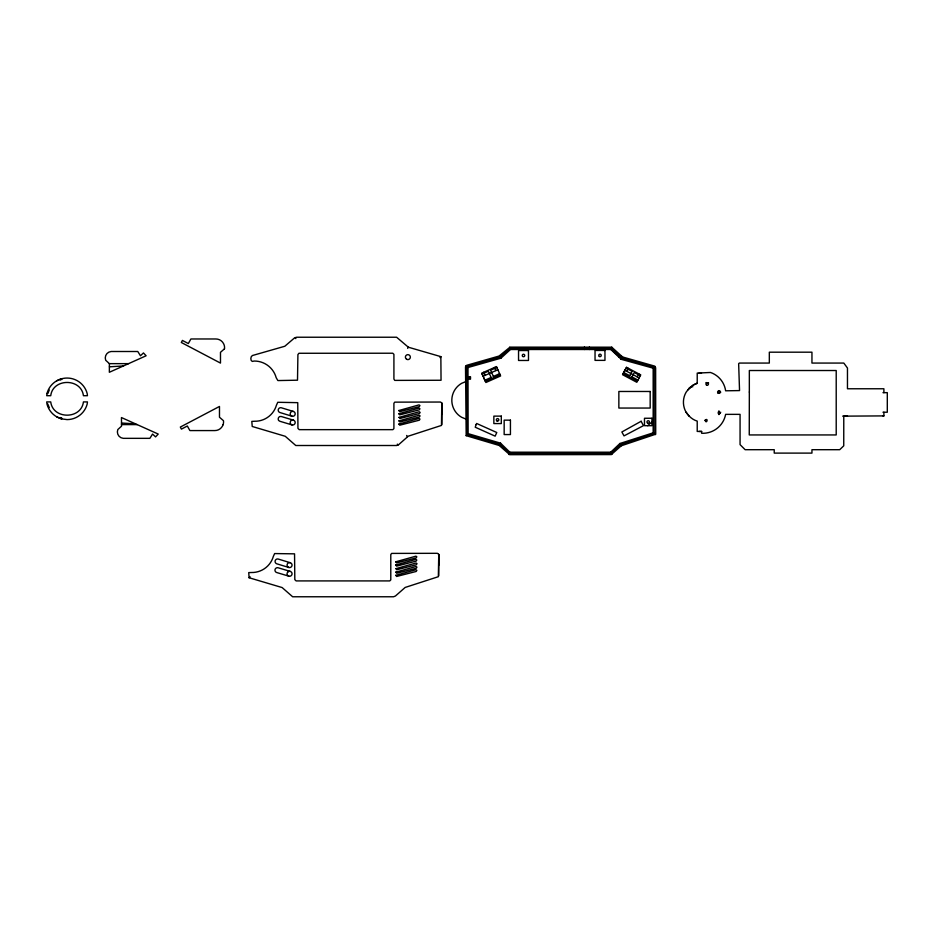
<?xml version="1.0" encoding="UTF-8"?>
<svg xmlns="http://www.w3.org/2000/svg" width="934" height="934" viewBox="0 0 934 934"><rect width="100%" height="100%" fill="white"/><g stroke="black" fill="none" stroke-linecap="round" stroke-linejoin="round"><path stroke-width="1.4" d="M438.747 556.769L438.63 554.177L437.334 553.313L391.591 553.407L390.786 554.621L390.786 579.897L389.758 580.913L296.113 580.913L294.817 579.629L294.549 553.839L274.643 553.57L273.347 556.419A22.276 22.276 0 0 1 251.48 572.519L248.736 572.589L249.109 577.749L282.126 587.556L292.646 596.768L393.541 596.768L395.444 596.009L405.158 587.451L438.338 576.698L438.747 554.714L438.747 565.257M441.864 405.496L441.759 402.904L440.463 402.04L394.708 402.145L393.903 403.348L393.903 428.624L392.875 429.652L299.23 429.652L297.946 428.356L297.748 402.659L277.772 402.297L276.464 405.146A22.276 22.276 0 0 1 254.608 421.246L251.806 421.397L252.227 426.476L285.244 436.283L295.774 445.506L396.67 445.506L398.573 444.747L408.275 436.178L441.467 425.425L441.817 403.441L441.864 413.984M109.406 363.641L109.348 372.281L146.124 355.772L143.462 352.947L140.462 355.772L137.777 351.499L111.146 351.499A6.445 6.445 0 0 0 105.705 360.267L109.406 363.641L128.6 363.641M465.821 365.883L467.992 367.517L500.893 358.201L510.466 349.503L610.836 349.503L611.758 347.191L622.581 356.986L654.769 366.14L655.645 367.798L655.715 434.205L621.297 445.775L611.315 454.589L509.719 454.683L499.2 445.471L466.183 435.664L465.506 366.817L466.638 365.322L499.06 356.052L510.034 347.133L611.758 347.191M508.913 454.519L509.847 452.196L610.731 452.196L619.931 443.487L653.17 432.839L655.411 434.614M47.774 393.634L49.269 390.015M719.916 413.26C718.374 407.866 716.635 417.346 720.733 412.233M626.819 371.347L628.419 368.335M629.177 376.822L632.096 371.347L626.072 368.136L623.153 373.623L637.397 381.189M631.372 377.99L634.291 372.514L640.315 375.713M637.233 376.881L638.833 373.869M620.841 358.936L622.137 356.671M407.668 348.37L408.333 347.203L396.611 337.232L296.685 337.232L294.21 338.19L284.812 346.257L252.402 355.527C249.857 356.695 250.347 363.244 254.211 361.038A22.649 22.649 0 0 1 276.195 377.71L277.865 380.57L297.502 380.196L297.911 354.593L298.927 353.274L392.77 353.227L393.914 354.36L393.914 379.017L394.72 380.395L441.046 380.255L440.86 356.636L408.333 347.203M610.836 349.503L621.25 359.333L622.581 356.986M499.2 445.471L500.542 443.16L509.847 452.196M621.028 357.348L621.705 356.344M719.717 413.517L718.935 414.579L718.935 410.867M883.891 392.654L883.891 388.766L847.465 388.766L847.465 368.019L843.811 363.069L811.95 363.069L811.95 352.188L769.324 352.188L769.324 363.069L739.308 363.069L738.654 363.735L739.541 390.587L725.636 390.797A22.825 22.825 0 0 0 712.584 373.296L710.459 372.479L697.219 373.098L697.219 383.36L693.425 384.925L689.28 388.1L686.093 392.245A19.988 19.988 0 0 0 686.105 412.233C688.755 416.295 692.491 419.716 697.219 421.117L697.219 431.438L701.632 431.438L701.644 433.271A23.222 23.222 0 0 0 725.636 414.357L740.067 414.357L740.067 444.619L745.134 449.698L774.228 449.698L774.228 453.107L811.95 453.107L811.95 449.698L839.713 449.698L843.741 445.833L843.776 416.144L883.891 415.899L883.891 412.233M719.916 392.735L718.841 393.354L718.935 390.587M687.903 389.91L693.425 384.925L697.219 383.103M619.254 357.442L620.935 355.62M249.109 577.749L250.078 576.745M466.183 435.664L468.132 433.645L467.992 367.517M647.659 425.694L651.932 421.97M689.292 388.124L691.078 386.734L692.818 386.734M439.961 357.582L441 356.8M653.17 432.839L653.17 368.171L655.248 366.583M496.841 367.447L490.607 370.226L493.888 377.593M483.111 376.274L497.845 369.712M491.109 377.464L484.898 380.231L485.376 381.376L500.122 374.814M493.374 376.46L499.62 373.682M56.682 380.803L61.702 378.725L61.749 379.566L61.13 378.971M465.541 381.714L461.618 383.337A19.591 19.591 0 0 0 461.618 417.276L466.346 419.238M109.406 366.817L123.44 365.953M882.969 415.91L883.891 415.899M701.516 373.098L699.076 373.098M701.632 431.438L699.076 431.438M467.992 376.706L470.479 376.706L470.479 379.204L467.992 379.204M467.992 377.931L470.479 377.931M882.98 392.654L887.3 392.654L887.3 412.233L882.98 412.233M842.69 416.155L847.488 416.155M61.13 418.467L61.749 418.467M121.513 424.608L137.17 424.608M121.513 423.02L121.513 426.196L117.812 429.558A6.445 6.445 0 0 0 123.253 438.338L149.884 438.338L152.557 434.065L155.569 436.89L158.231 434.065L121.455 417.556L121.513 423.02L135.547 423.884M705.999 382.59L708.591 382.928M292.05 416.225L292.692 416.319A2.487 2.487 0 0 0 295.097 413.19A2.487 2.487 0 0 0 291.455 411.684L290.941 412.081A2.487 2.487 0 0 0 290.299 414.474L290.544 415.07A2.487 2.487 0 0 0 292.05 416.225L280.048 412.571A2.487 2.487 0 0 1 278.297 409.536A2.487 2.487 0 0 1 281.332 407.773L293.334 411.439M288.933 567.498L289.575 567.58A2.487 2.487 0 0 0 291.968 564.463A2.487 2.487 0 0 0 288.326 562.957L287.812 563.342A2.487 2.487 0 0 0 287.17 565.747L287.415 566.343A2.487 2.487 0 0 0 288.933 567.498L276.931 563.844A2.487 2.487 0 0 1 275.168 560.797A2.487 2.487 0 0 1 278.215 559.046L290.217 562.7M621.25 359.333L653.17 368.171M468.132 433.645L500.542 443.16M293.334 420.125L281.216 416.494C278.169 415.56 276.814 420.58 279.931 421.292L292.05 424.912M290.217 571.386L278.087 567.767A2.487 2.487 0 0 0 275.051 569.518A2.487 2.487 0 0 0 276.803 572.565L288.933 576.185M56.682 416.809L61.702 418.887L67.085 419.599A20.793 20.793 0 0 0 87.154 404.188L87.457 401.912L83.43 401.912C81.258 419.576 52.899 419.576 50.728 401.912L46.7 401.912L47.004 404.188A20.793 20.793 0 0 0 61.702 418.887L61.749 418.047M639.148 377.908L624.928 370.343L623.737 372.526L629.761 375.725M631.956 376.892L637.98 380.091M611.058 348.942L619.686 356.975M719.53 390.681L720.733 392.245M686.105 412.233L689.28 416.377M619.931 443.487L621.297 445.775M406.664 435.454L407.341 436.598M499.562 355.796L500.893 358.201M610.731 452.196L611.805 454.414M397.324 444.129L397.849 445.238M483.135 376.262L482.096 374.009L488.33 371.23L491.611 378.597M494.471 367.482L495.861 370.6M483.707 372.269L485.096 375.386M483.882 377.966L484.874 380.243M47.774 403.978L49.269 407.598M509.602 347.273L510.466 349.503M295.354 337.478L295.786 338.598M441.817 403.441L441.864 405.146M438.688 554.714L438.735 556.419M441.817 403.079L441.864 424.526M438.688 554.352L438.747 575.799M589.389 347.016L589.389 349.503M584.427 347.016L584.427 349.503M61.13 417.79L61.13 418.654M60.535 379.216L60.535 380.068M60.535 417.545L60.535 418.409M749.337 392.035L749.255 434.94L836.21 434.94L836.21 370.518L749.337 370.518L749.337 392.035M47.004 393.424L46.7 395.701L50.728 395.701C52.899 378.048 81.258 378.048 83.43 395.701L87.457 395.701L87.154 393.424A20.793 20.793 0 0 0 47.004 393.424M398.853 410.528L399.717 411.649L419.296 406.64L419.926 405.554L419.062 404.889L398.853 410.528M398.853 413.739L399.717 414.859L419.296 409.851L419.926 408.765L419.062 408.1L398.853 413.739M399.052 417.37L399.915 418.49L419.494 413.482L420.125 412.396L419.261 411.731L399.052 417.37M398.981 420.86L399.845 421.981L419.424 416.973L420.055 415.875L419.191 415.221L398.981 420.86M398.911 424.071L399.764 425.192L419.343 420.183L419.973 419.086L419.121 418.432L398.911 424.071M395.736 561.801L396.6 562.922L416.179 557.913L416.809 556.816L415.945 556.162L395.736 561.801M395.736 565.012L396.588 566.132L416.167 561.124L416.798 560.038L415.945 559.373L395.736 565.012M395.923 568.631L396.787 569.752L416.366 564.755L416.996 563.657L416.132 563.004L395.923 568.631M395.853 572.122L396.716 573.242L416.295 568.246L416.926 567.148L416.062 566.483L395.853 572.122M395.782 575.332L396.646 576.453L416.225 571.456L416.856 570.359L415.992 569.705L395.782 575.332M705.065 420.288C706.583 425.017 708.754 416.938 705.065 420.288M224.475 348.826L220.482 352.316L220.482 363.092L181.336 342.498L182.422 340.431L188.341 343.549L190.898 338.972L215.882 338.972A8.675 8.675 0 0 1 223.553 343.607L224.09 344.844A8.675 8.675 0 0 1 224.475 348.826M476.13 424.608L475.231 427.223L495.148 436.155L496.783 432.512L476.632 423.476L476.13 424.608M223.086 424.701L222.549 425.939A8.675 8.675 0 0 1 214.878 430.574L189.894 430.574L187.337 425.997L181.418 429.115L180.332 427.06L219.478 406.453L219.478 417.229L223.471 420.72A8.675 8.675 0 0 1 223.086 424.701M626.504 367.319L622.569 374.709L636.813 382.286L640.747 374.896L626.504 367.319M620.62 444.631L611.268 453.305L509.404 453.305L499.865 444.315L467.152 434.66L466.755 366.583L500.227 356.998L510.034 348.382L611.28 348.382L621.916 358.166L654.209 367.377L654.209 433.656L620.62 444.631M291.455 420.37L290.941 420.767A2.487 2.487 0 0 0 290.299 423.16L290.544 423.756A2.487 2.487 0 0 0 293.941 424.666A2.487 2.487 0 0 0 294.84 421.281A2.487 2.487 0 0 0 291.455 420.37M288.326 571.643L287.812 572.028A2.487 2.487 0 0 0 287.17 574.433L287.415 575.029A2.487 2.487 0 0 0 290.813 575.939A2.487 2.487 0 0 0 291.723 572.542A2.487 2.487 0 0 0 288.326 571.643M641.133 421.269L621.857 431.987L624.017 435.886L643.444 425.659L641.133 421.269M496.456 366.595L481.722 373.156L485.89 382.508L500.624 375.947L496.456 366.595M604.963 350.448L595.04 350.448L595.04 360.372L604.963 360.372L604.963 350.448M528.481 350.53L518.545 350.53L518.545 360.466L528.481 360.466L528.481 350.53M650.181 391.474L618.857 391.474L618.857 408.053L650.181 408.053L650.181 391.474M501.301 416.12L493.853 416.12L493.853 423.569L501.301 423.569L501.301 416.12M651.932 418.257L644.483 418.257L644.483 425.694L651.932 425.694L651.932 418.257M510.431 420.148L504.162 420.148L504.162 434.567L510.431 434.567L510.431 420.148M496.958 420.919A1.238 1.238 0 0 0 498.826 419.845A1.238 1.238 0 0 0 496.958 418.771A1.238 1.238 0 0 0 496.958 420.919M599.383 356.484A1.238 1.238 0 0 0 601.239 355.41A1.238 1.238 0 0 0 599.383 354.336A1.238 1.238 0 0 0 599.383 356.484M522.631 356.368A1.238 1.238 0 0 0 524.71 355.819A1.238 1.238 0 0 0 523.192 354.301A1.238 1.238 0 0 0 522.631 356.368M647.589 423.055A1.238 1.238 0 0 0 649.445 421.97A1.238 1.238 0 0 0 647.589 420.895A1.238 1.238 0 0 0 647.589 423.055M717.966 392.992A1.238 1.238 0 0 0 720.044 392.443A1.238 1.238 0 0 0 718.515 390.926A1.238 1.238 0 0 0 717.966 392.992M706.583 385.112A1.238 1.238 0 0 0 708.439 384.037A1.238 1.238 0 0 0 706.583 382.963A1.238 1.238 0 0 0 706.583 385.112M406.629 359.275A2.487 2.487 0 0 0 410.353 357.127A2.487 2.487 0 0 0 406.629 354.978A2.487 2.487 0 0 0 406.629 359.275"/></g></svg>
